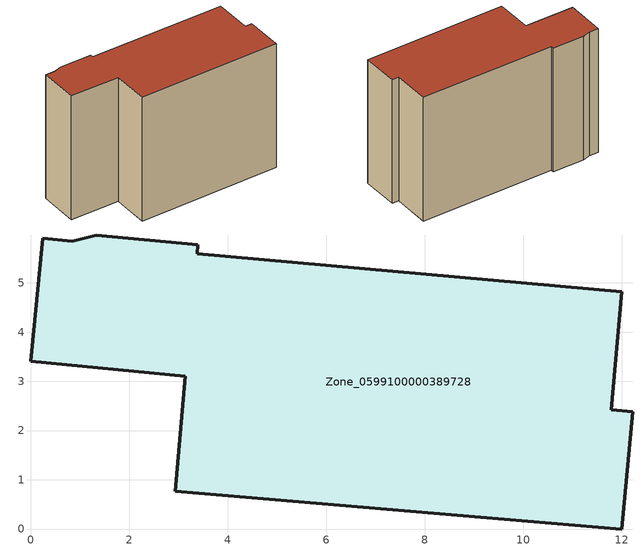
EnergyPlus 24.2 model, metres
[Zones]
Zone_0599100000389728
 floor ground (C_G): 12,0 2.94,0.77 3.13,3.1 0,3.41 0.24,5.91 0.84,5.84 1.33,5.97 3.39,5.77 3.38,5.59 12,4.82 11.79,2.42 12.22,2.38 z0
 wall outside (C_F): 2.94,0.77 12,0 12.22,2.38 11.79,2.42 12,4.82 3.38,5.59 3.39,5.77 1.33,5.97 0.84,5.84 0.24,5.91 0,3.41 3.13,3.1 2.94,0.77 z0:8.36
 roof outside (C_R): 0.84,5.84 0.24,5.91 0,3.41 3.13,3.1 2.94,0.77 12,0 12.22,2.38 11.79,2.42 12,4.82 3.38,5.59 3.39,5.77 1.33,5.97 z8.36
[BUILDING]
Pand.0599100000389728: North Axis=0; Terrain=City; Loads Convergence Tolerance Value=0.04; Temperature Convergence Tolerance Value=0.4; Solar Distribution=FullExterior; Maximum Number of Warmup Days=25; Minimum Number of Warmup Days=1
[Site:Location]
Rotterdam.The.Hague.AP_ZH_NLD Design_Conditions: Latitude=51.96; Longitude=4.45; Time Zone=1; Elevation=-4.5
[SITE:GROUNDTEMPERATURE:BUILDINGSURFACE]
18, 18, 18, 18, 18, 18, 18, 18, 18, 18, 18, 18
[MATERIAL] Thermal Absorptance=0.9; Solar Absorptance=0.7; Visible Absorptance=0.7
Name | Roughness | Thickness | Conductivity | Density | Specific Heat
G.TI.1992-2005 | MediumSmooth | 0.15 | 0.06 | 540 | 1210
F.TI.1992-2005 | Rough | 0.3 | 0.12 | 1920 | 840
R.TI.1992-2005 | MediumRough | 0.2 | 0.08 | 1500 | 1000
[CONSTRUCTION]
C_G: G.TI.1992-2005
C_F: F.TI.1992-2005
C_R: R.TI.1992-2005
[ZONE]
Zone_0599100000389728: Type=1; Multiplier=1; Ceiling Height=Autocalculate; Volume=Autocalculate; Floor Area=autocalculate; Part of Total Floor Area=Yes
[ZONEINFILTRATION:DESIGNFLOWRATE]
Infil_Zone_0599100000389728: Zone or ZoneList or Space or SpaceList=Zone_0599100000389728; Schedule=AlwaysOn; Design Flow Rate Calculation Method=Flow/Area; Flow Rate per Floor Area=0.0015; Constant Term Coefficient=1; Temperature Term Coefficient=0; Velocity Term Coefficient=0; Velocity Squared Term Coefficient=0
[HVACTEMPLATE:ZONE:IDEALLOADSAIRSYSTEM]
Zone_0599100000389728: Maximum Heating Supply Air Temperature=50; Minimum Cooling Supply Air Temperature=13; Maximum Heating Supply Air Humidity Ratio=0.0156; Minimum Cooling Supply Air Humidity Ratio=0.0077; Heating Limit=NoLimit; Cooling Limit=NoLimit; Dehumidification Control Type=ConstantSensibleHeatRatio; Cooling Sensible Heat Ratio=0.7; Dehumidification Setpoint=60; Humidification Control Type=None; Humidification Setpoint=30; Outdoor Air Method=None; Outdoor Air Flow Rate per Person=0.00944; Outdoor Air Flow Rate per Zone Floor Area=0; Outdoor Air Flow Rate per Zone=0; Demand Controlled Ventilation Type=None; Outdoor Air Economizer Type=NoEconomizer; Heat Recovery Type=None; Sensible Heat Recovery Effectiveness=0.7; Latent Heat Recovery Effectiveness=0.65
[ZONECONTROL:THERMOSTAT]
ThermostatControl_Zone_0599100000389728: Zone or ZoneList=Zone_0599100000389728; Control Type Schedule=DualSetpointControlType; Control 1=Thermostat_Zone_0599100000389728; Temperature Difference Between Cutout And Setpoint=0
[THERMOSTATSETPOINT:DUALSETPOINT]
Thermostat_Zone_0599100000389728: Heating Setpoint Temperature Schedule=HeatingSetpoint_Zone_0599100000389728; Cooling Setpoint Temperature Schedule=CoolingSetpoint_Zone_0599100000389728
[SCHEDULE:COMPACT]
HeatingSetpoint_Zone_0599100000389728: Through: 12/31, For: AllDays, Until: 24:00, 21
CoolingSetpoint_Zone_0599100000389728: Through: 12/31, For: AllDays, Until: 24:00, 24
DualSetpointControlType: Through: 12/31, For: AllDays, Until: 24:00, 4
AlwaysOn: Through: 12/31, For: AllDays, Until: 24:00, 1
